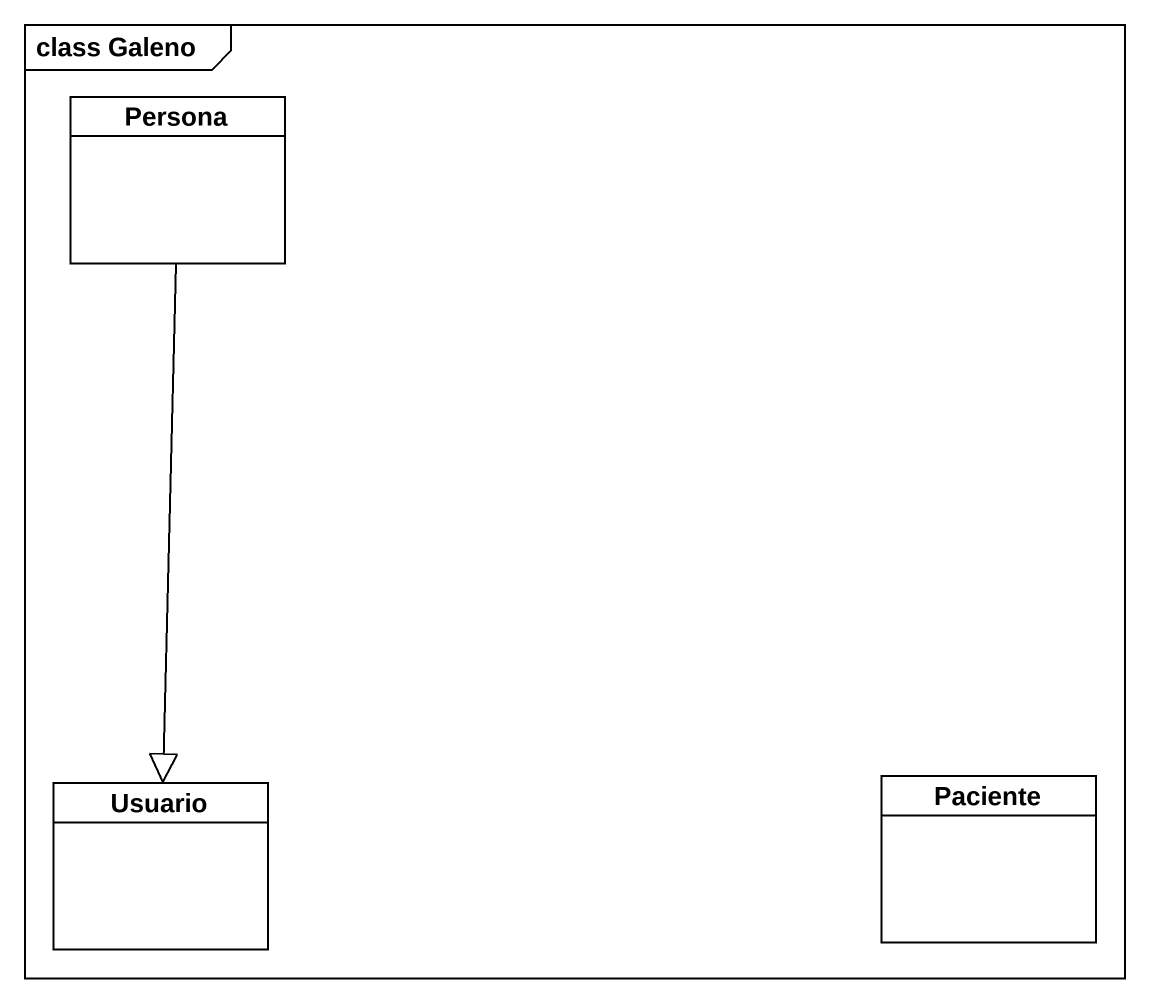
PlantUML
@startuml
mainframe class Galeno
hide circle
hide empty members
class Persona
class Usuario
class Paciente
Persona --|> Usuario
@enduml
